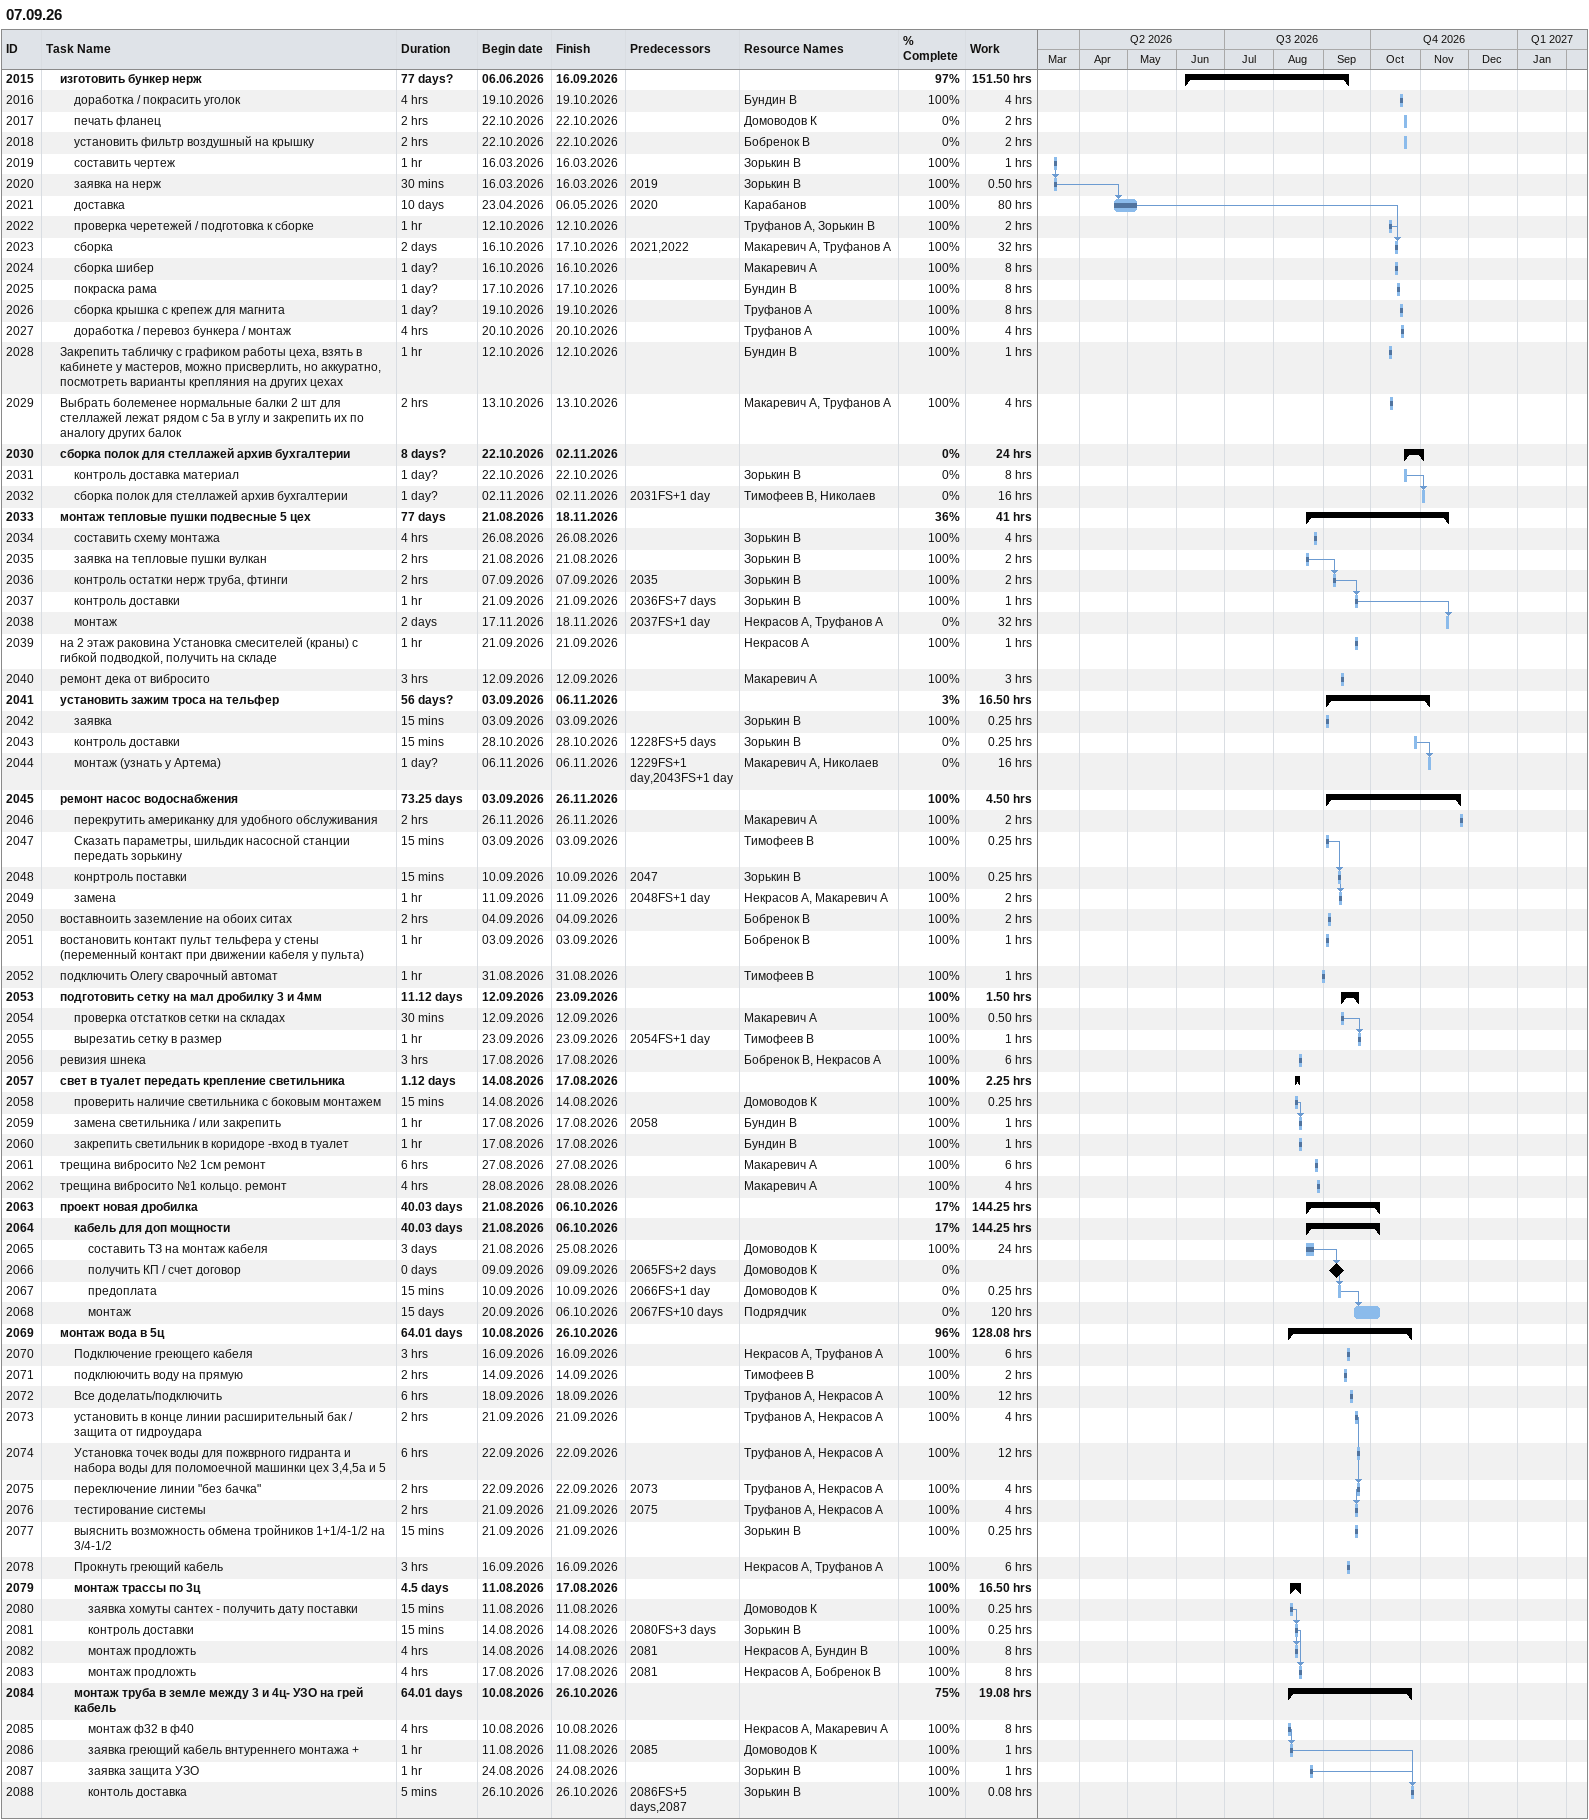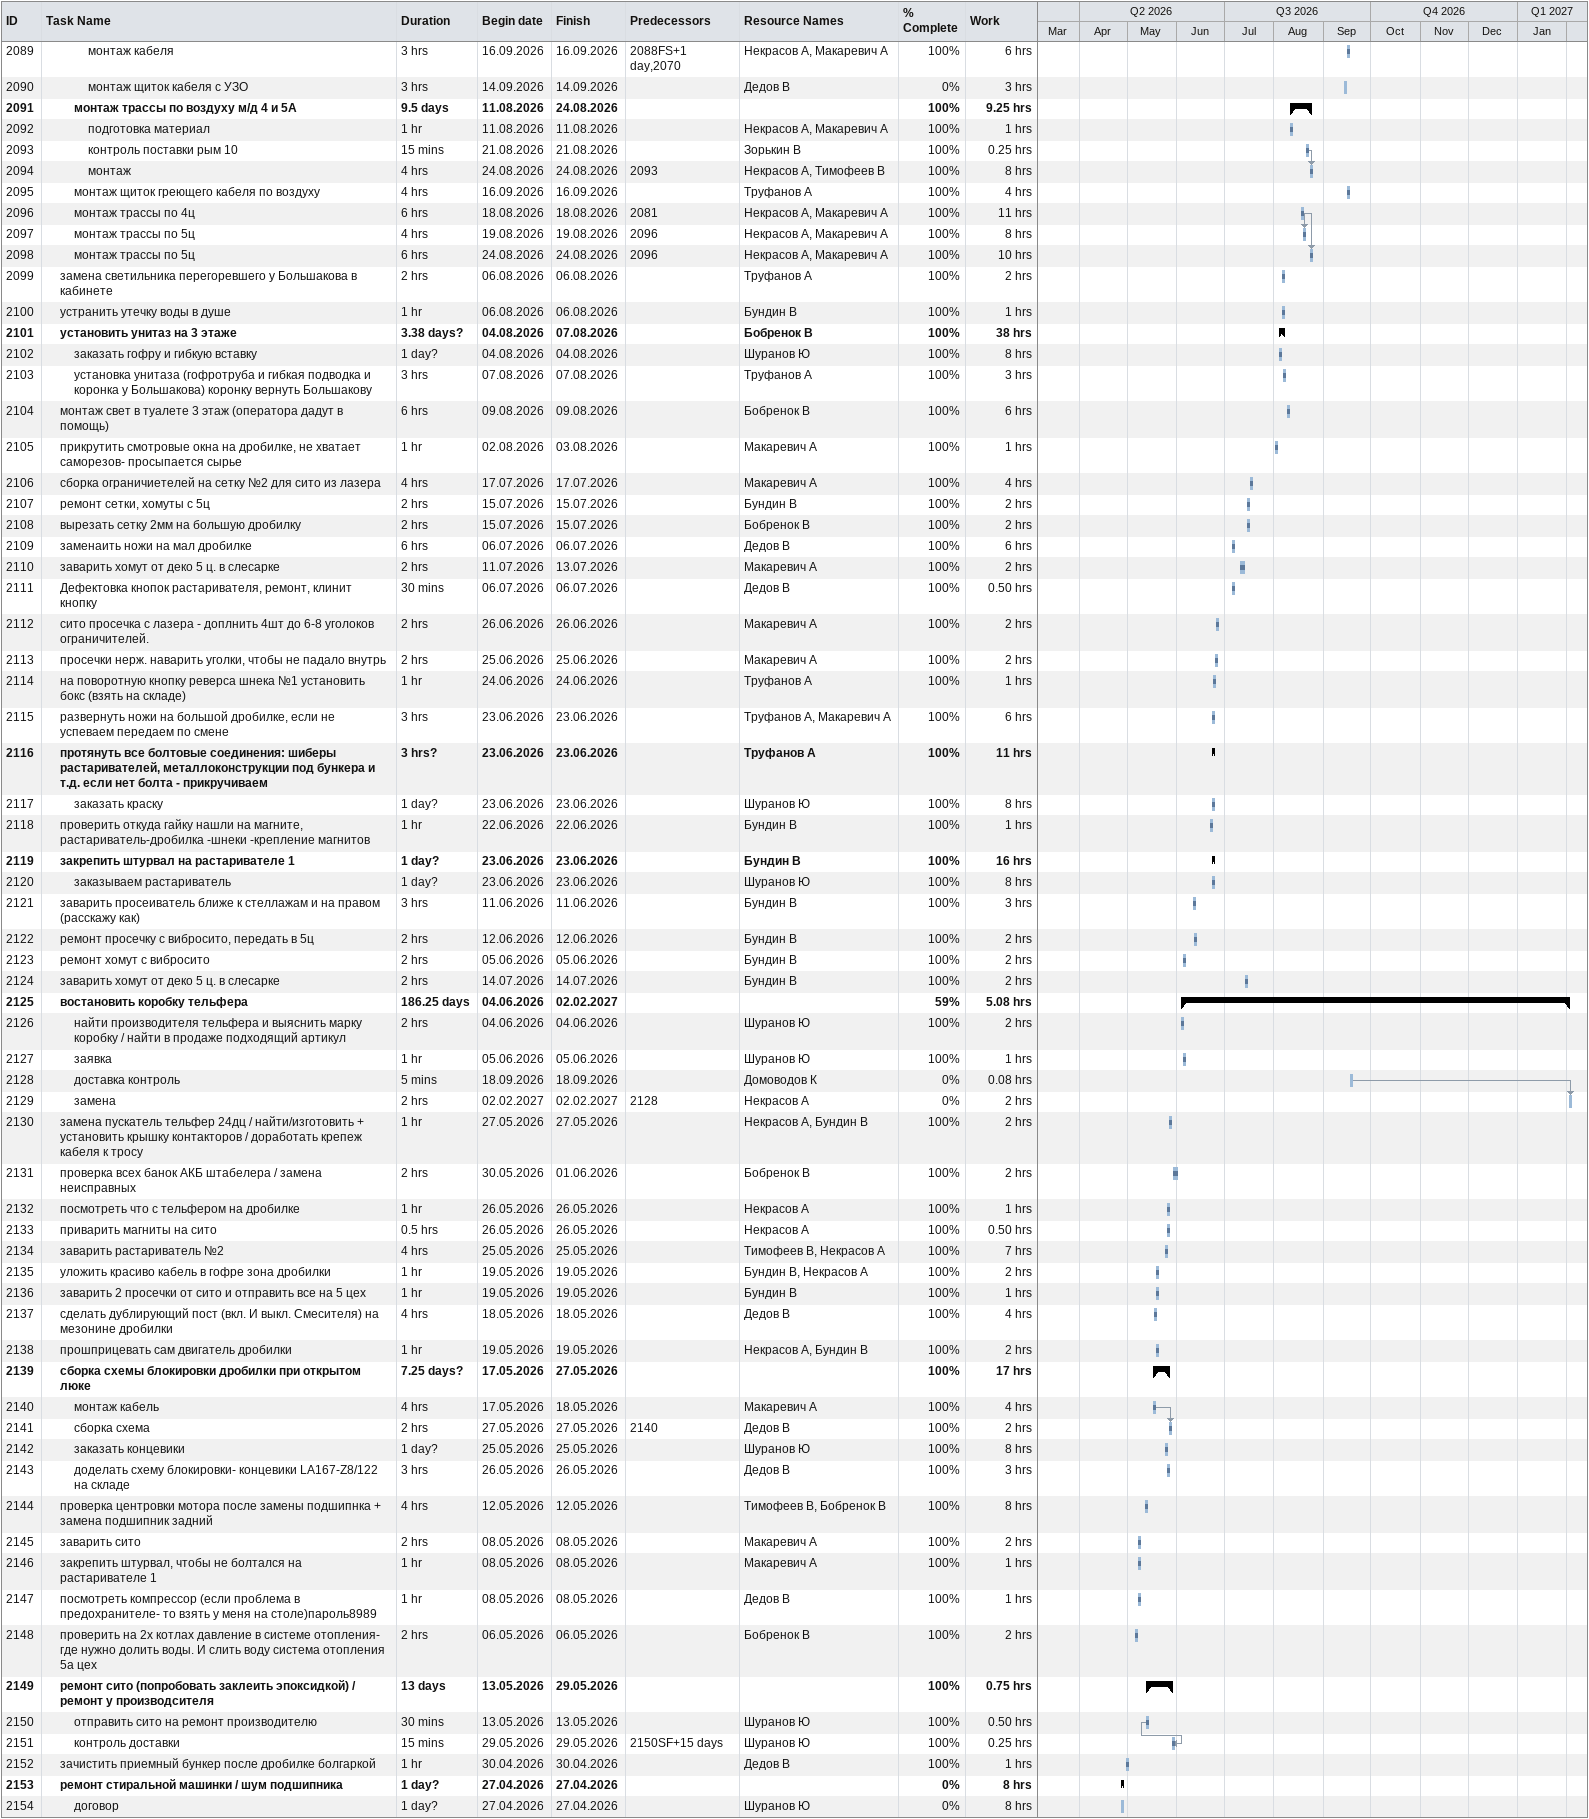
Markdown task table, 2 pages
07.09.26

| ID | Level | Task | Duration | Start | Finish | Predecessors | Resources | % complete | Work (h) |
|---|---|---|---|---|---|---|---|---|---|
| 2015 | 2 | **изготовить бункер нерж** | 77d? | 2026-06-06 | 2026-09-16 |  |  | 97 | 151.50 |
| 2016 | 3 | доработка / покрасить уголок | 4h | 2026-10-19 | 2026-10-19 |  | Бундин В | 100 | 4 |
| 2017 | 3 | печать фланец | 2h | 2026-10-22 | 2026-10-22 |  | Домоводов К | 0 | 2 |
| 2018 | 3 | установить фильтр воздушный на крышку | 2h | 2026-10-22 | 2026-10-22 |  | Бобренок В | 0 | 2 |
| 2019 | 3 | составить чертеж | 1h | 2026-03-16 | 2026-03-16 |  | Зорькин В | 100 | 1 |
| 2020 | 3 | заявка на нерж | 30min | 2026-03-16 | 2026-03-16 | 2019 | Зорькин В | 100 | 0.50 |
| 2021 | 3 | доставка | 10d | 2026-04-23 | 2026-05-06 | 2020 | Карабанов | 100 | 80 |
| 2022 | 3 | проверка черетежей / подготовка к сборке | 1h | 2026-10-12 | 2026-10-12 |  | Труфанов А, Зорькин В | 100 | 2 |
| 2023 | 3 | сборка | 2d | 2026-10-16 | 2026-10-17 | 2021, 2022 | Макаревич А, Труфанов А | 100 | 32 |
| 2024 | 3 | сборка шибер | 1d? | 2026-10-16 | 2026-10-16 |  | Макаревич А | 100 | 8 |
| 2025 | 3 | покраска рама | 1d? | 2026-10-17 | 2026-10-17 |  | Бундин В | 100 | 8 |
| 2026 | 3 | сборка крышка с крепеж для магнита | 1d? | 2026-10-19 | 2026-10-19 |  | Труфанов А | 100 | 8 |
| 2027 | 3 | доработка / перевоз бункера / монтаж | 4h | 2026-10-20 | 2026-10-20 |  | Труфанов А | 100 | 4 |
| 2028 | 2 | Закрепить табличку с графиком работы цеха, взять в кабинете у мастеров, можно присверлить, но аккуратно, посмотреть варианты крепляния на других цехах | 1h | 2026-10-12 | 2026-10-12 |  | Бундин В | 100 | 1 |
| 2029 | 2 | Выбрать болеменее нормальные балки 2 шт для стеллажей лежат рядом с 5а в углу и закрепить их по аналогу других балок | 2h | 2026-10-13 | 2026-10-13 |  | Макаревич А, Труфанов А | 100 | 4 |
| 2030 | 2 | **сборка полок для стеллажей архив бухгалтерии** | 8d? | 2026-10-22 | 2026-11-02 |  |  | 0 | 24 |
| 2031 | 3 | контроль доставка материал | 1d? | 2026-10-22 | 2026-10-22 |  | Зорькин В | 0 | 8 |
| 2032 | 3 | сборка полок для стеллажей архив бухгалтерии | 1d? | 2026-11-02 | 2026-11-02 | 2031FS+1d | Тимофеев В, Николаев | 0 | 16 |
| 2033 | 2 | **монтаж тепловые пушки подвесные 5 цех** | 77d | 2026-08-21 | 2026-11-18 |  |  | 36 | 41 |
| 2034 | 3 | составить схему монтажа | 4h | 2026-08-26 | 2026-08-26 |  | Зорькин В | 100 | 4 |
| 2035 | 3 | заявка на тепловые пушки вулкан | 2h | 2026-08-21 | 2026-08-21 |  | Зорькин В | 100 | 2 |
| 2036 | 3 | контроль остатки нерж труба, фтинги | 2h | 2026-09-07 | 2026-09-07 | 2035 | Зорькин В | 100 | 2 |
| 2037 | 3 | контроль доставки | 1h | 2026-09-21 | 2026-09-21 | 2036FS+7d | Зорькин В | 100 | 1 |
| 2038 | 3 | монтаж | 2d | 2026-11-17 | 2026-11-18 | 2037FS+1d | Некрасов А, Труфанов А | 0 | 32 |
| 2039 | 2 | на 2 этаж раковина Установка смесителей (краны) с гибкой подводкой, получить на складе | 1h | 2026-09-21 | 2026-09-21 |  | Некрасов А | 100 | 1 |
| 2040 | 2 | ремонт дека от вибросито | 3h | 2026-09-12 | 2026-09-12 |  | Макаревич А | 100 | 3 |
| 2041 | 2 | **установить зажим троса на тельфер** | 56d? | 2026-09-03 | 2026-11-06 |  |  | 3 | 16.50 |
| 2042 | 3 | заявка | 15min | 2026-09-03 | 2026-09-03 |  | Зорькин В | 100 | 0.25 |
| 2043 | 3 | контроль доставки | 15min | 2026-10-28 | 2026-10-28 | 1228FS+5d | Зорькин В | 0 | 0.25 |
| 2044 | 3 | монтаж (узнать у Артема) | 1d? | 2026-11-06 | 2026-11-06 | 1229FS+1d, 2043FS+1d | Макаревич А, Николаев | 0 | 16 |
| 2045 | 2 | **ремонт насос водоснабжения** | 73.25d | 2026-09-03 | 2026-11-26 |  |  | 100 | 4.50 |
| 2046 | 3 | перекрутить американку для удобного обслуживания | 2h | 2026-11-26 | 2026-11-26 |  | Макаревич А | 100 | 2 |
| 2047 | 3 | Сказать параметры, шильдик насосной станции передать зорькину | 15min | 2026-09-03 | 2026-09-03 |  | Тимофеев В | 100 | 0.25 |
| 2048 | 3 | конртроль поставки | 15min | 2026-09-10 | 2026-09-10 | 2047 | Зорькин В | 100 | 0.25 |
| 2049 | 3 | замена | 1h | 2026-09-11 | 2026-09-11 | 2048FS+1d | Некрасов А, Макаревич А | 100 | 2 |
| 2050 | 2 | воставноить заземление на обоих ситах | 2h | 2026-09-04 | 2026-09-04 |  | Бобренок В | 100 | 2 |
| 2051 | 2 | востановить контакт пульт тельфера у стены (переменный контакт при движении кабеля у пульта) | 1h | 2026-09-03 | 2026-09-03 |  | Бобренок В | 100 | 1 |
| 2052 | 2 | подключить Олегу сварочный автомат | 1h | 2026-08-31 | 2026-08-31 |  | Тимофеев В | 100 | 1 |
| 2053 | 2 | **подготовить сетку на мал дробилку 3 и 4мм** | 11.12d | 2026-09-12 | 2026-09-23 |  |  | 100 | 1.50 |
| 2054 | 3 | проверка отстатков сетки на складах | 30min | 2026-09-12 | 2026-09-12 |  | Макаревич А | 100 | 0.50 |
| 2055 | 3 | вырезатиь сетку в размер | 1h | 2026-09-23 | 2026-09-23 | 2054FS+1d | Тимофеев В | 100 | 1 |
| 2056 | 2 | ревизия шнека | 3h | 2026-08-17 | 2026-08-17 |  | Бобренок В, Некрасов А | 100 | 6 |
| 2057 | 2 | **свет в туалет передать крепление светильника** | 1.12d | 2026-08-14 | 2026-08-17 |  |  | 100 | 2.25 |
| 2058 | 3 | проверить наличие светильника с боковым монтажем | 15min | 2026-08-14 | 2026-08-14 |  | Домоводов К | 100 | 0.25 |
| 2059 | 3 | замена светильника / или закрепить | 1h | 2026-08-17 | 2026-08-17 | 2058 | Бундин В | 100 | 1 |
| 2060 | 3 | закрепить светильник в коридоре -вход в туалет | 1h | 2026-08-17 | 2026-08-17 |  | Бундин В | 100 | 1 |
| 2061 | 2 | трещина вибросито №2 1см ремонт | 6h | 2026-08-27 | 2026-08-27 |  | Макаревич А | 100 | 6 |
| 2062 | 2 | трещина вибросито №1 кольцо. ремонт | 4h | 2026-08-28 | 2026-08-28 |  | Макаревич А | 100 | 4 |
| 2063 | 2 | **проект новая дробилка** | 40.03d | 2026-08-21 | 2026-10-06 |  |  | 17 | 144.25 |
| 2064 | 3 | **кабель для доп мощности** | 40.03d | 2026-08-21 | 2026-10-06 |  |  | 17 | 144.25 |
| 2065 | 4 | составить ТЗ на монтаж кабеля | 3d | 2026-08-21 | 2026-08-25 |  | Домоводов К | 100 | 24 |
| 2066 | 4 | получить КП / счет договор | 0d | 2026-09-09 | 2026-09-09 | 2065FS+2d | Домоводов К | 0 |  |
| 2067 | 4 | предоплата | 15min | 2026-09-10 | 2026-09-10 | 2066FS+1d | Домоводов К | 0 | 0.25 |
| 2068 | 4 | монтаж | 15d | 2026-09-20 | 2026-10-06 | 2067FS+10d | Подрядчик | 0 | 120 |
| 2069 | 2 | **монтаж вода в 5ц** | 64.01d | 2026-08-10 | 2026-10-26 |  |  | 96 | 128.08 |
| 2070 | 3 | Подключение греющего кабеля | 3h | 2026-09-16 | 2026-09-16 |  | Некрасов А, Труфанов А | 100 | 6 |
| 2071 | 3 | подклюючить воду на прямую | 2h | 2026-09-14 | 2026-09-14 |  | Тимофеев В | 100 | 2 |
| 2072 | 3 | Все доделать/подключить | 6h | 2026-09-18 | 2026-09-18 |  | Труфанов А, Некрасов А | 100 | 12 |
| 2073 | 3 | установить в конце линии расширительный бак / защита от гидроудара | 2h | 2026-09-21 | 2026-09-21 |  | Труфанов А, Некрасов А | 100 | 4 |
| 2074 | 3 | Установка точек воды для пожврного гидранта и набора воды для поломоечной машинки цех 3,4,5а и 5 | 6h | 2026-09-22 | 2026-09-22 |  | Труфанов А, Некрасов А | 100 | 12 |
| 2075 | 3 | переключение линии "без бачка" | 2h | 2026-09-22 | 2026-09-22 | 2073 | Труфанов А, Некрасов А | 100 | 4 |
| 2076 | 3 | тестирование системы | 2h | 2026-09-21 | 2026-09-21 | 2075 | Труфанов А, Некрасов А | 100 | 4 |
| 2077 | 3 | выяснить возможность обмена тройников 1+1/4-1/2 на 3/4-1/2 | 15min | 2026-09-21 | 2026-09-21 |  | Зорькин В | 100 | 0.25 |
| 2078 | 3 | Прокнуть греющий кабель | 3h | 2026-09-16 | 2026-09-16 |  | Некрасов А, Труфанов А | 100 | 6 |
| 2079 | 3 | **монтаж трассы по 3ц** | 4.5d | 2026-08-11 | 2026-08-17 |  |  | 100 | 16.50 |
| 2080 | 4 | заявка хомуты сантех - получить дату поставки | 15min | 2026-08-11 | 2026-08-11 |  | Домоводов К | 100 | 0.25 |
| 2081 | 4 | контроль доставки | 15min | 2026-08-14 | 2026-08-14 | 2080FS+3d | Зорькин В | 100 | 0.25 |
| 2082 | 4 | монтаж продложть | 4h | 2026-08-14 | 2026-08-14 | 2081 | Некрасов А, Бундин В | 100 | 8 |
| 2083 | 4 | монтаж продложть | 4h | 2026-08-17 | 2026-08-17 | 2081 | Некрасов А, Бобренок В | 100 | 8 |
| 2084 | 3 | **монтаж труба в земле между 3 и 4ц- УЗО на грей кабель** | 64.01d | 2026-08-10 | 2026-10-26 |  |  | 75 | 19.08 |
| 2085 | 4 | монтаж ф32 в ф40 | 4h | 2026-08-10 | 2026-08-10 |  | Некрасов А, Макаревич А | 100 | 8 |
| 2086 | 4 | заявка греющий кабель внтуреннего монтажа + | 1h | 2026-08-11 | 2026-08-11 | 2085 | Домоводов К | 100 | 1 |
| 2087 | 4 | заявка защита УЗО | 1h | 2026-08-24 | 2026-08-24 |  | Зорькин В | 100 | 1 |
| 2088 | 4 | контоль доставка | 5min | 2026-10-26 | 2026-10-26 | 2086FS+5d, 2087 | Зорькин В | 100 | 0.08 |
| 2089 | 4 | монтаж кабеля | 3h | 2026-09-16 | 2026-09-16 | 2088FS+1d, 2070 | Некрасов А, Макаревич А | 100 | 6 |
| 2090 | 4 | монтаж щиток кабеля с УЗО | 3h | 2026-09-14 | 2026-09-14 |  | Дедов В | 0 | 3 |
| 2091 | 3 | **монтаж трассы по воздуху м/д 4 и 5А** | 9.5d | 2026-08-11 | 2026-08-24 |  |  | 100 | 9.25 |
| 2092 | 4 | подготовка материал | 1h | 2026-08-11 | 2026-08-11 |  | Некрасов А, Макаревич А | 100 | 1 |
| 2093 | 4 | контроль поставки рым 10 | 15min | 2026-08-21 | 2026-08-21 |  | Зорькин В | 100 | 0.25 |
| 2094 | 4 | монтаж | 4h | 2026-08-24 | 2026-08-24 | 2093 | Некрасов А, Тимофеев В | 100 | 8 |
| 2095 | 3 | монтаж щиток греющего кабеля по воздуху | 4h | 2026-09-16 | 2026-09-16 |  | Труфанов А | 100 | 4 |
| 2096 | 3 | монтаж трассы по 4ц | 6h | 2026-08-18 | 2026-08-18 | 2081 | Некрасов А, Макаревич А | 100 | 11 |
| 2097 | 3 | монтаж трассы по 5ц | 4h | 2026-08-19 | 2026-08-19 | 2096 | Некрасов А, Макаревич А | 100 | 8 |
| 2098 | 3 | монтаж трассы по 5ц | 6h | 2026-08-24 | 2026-08-24 | 2096 | Некрасов А, Макаревич А | 100 | 10 |
| 2099 | 2 | замена светильника перегоревшего у Большакова в кабинете | 2h | 2026-08-06 | 2026-08-06 |  | Труфанов А | 100 | 2 |
| 2100 | 2 | устранить утечку воды в душе | 1h | 2026-08-06 | 2026-08-06 |  | Бундин В | 100 | 1 |
| 2101 | 2 | **установить унитаз на 3 этаже** | 3.38d? | 2026-08-04 | 2026-08-07 |  | Бобренок В | 100 | 38 |
| 2102 | 3 | заказать гофру и гибкую вставку | 1d? | 2026-08-04 | 2026-08-04 |  | Шуранов Ю | 100 | 8 |
| 2103 | 3 | установка унитаза (гофротруба и гибкая подводка и коронка у Большакова) коронку вернуть Большакову | 3h | 2026-08-07 | 2026-08-07 |  | Труфанов А | 100 | 3 |
| 2104 | 2 | монтаж свет в туалете 3 этаж (оператора дадут в помощь) | 6h | 2026-08-09 | 2026-08-09 |  | Бобренок В | 100 | 6 |
| 2105 | 2 | прикрутить смотровые окна на дробилке, не хватает саморезов- просыпается сырье | 1h | 2026-08-02 | 2026-08-03 |  | Макаревич А | 100 | 1 |
| 2106 | 2 | сборка ограничиетелей на сетку №2 для сито из лазера | 4h | 2026-07-17 | 2026-07-17 |  | Макаревич А | 100 | 4 |
| 2107 | 2 | ремонт сетки, хомуты с 5ц | 2h | 2026-07-15 | 2026-07-15 |  | Бундин В | 100 | 2 |
| 2108 | 2 | вырезать сетку 2мм на большую дробилку | 2h | 2026-07-15 | 2026-07-15 |  | Бобренок В | 100 | 2 |
| 2109 | 2 | заменаить ножи на мал дробилке | 6h | 2026-07-06 | 2026-07-06 |  | Дедов В | 100 | 6 |
| 2110 | 2 | заварить хомут от деко 5 ц. в слесарке | 2h | 2026-07-11 | 2026-07-13 |  | Макаревич А | 100 | 2 |
| 2111 | 2 | Дефектовка кнопок растаривателя, ремонт, клинит кнопку | 30min | 2026-07-06 | 2026-07-06 |  | Дедов В | 100 | 0.50 |
| 2112 | 2 | сито просечка с лазера - доплнить 4шт до 6-8 уголоков ограничителей. | 2h | 2026-06-26 | 2026-06-26 |  | Макаревич А | 100 | 2 |
| 2113 | 2 | просечки нерж. наварить уголки, чтобы не падало внутрь | 2h | 2026-06-25 | 2026-06-25 |  | Макаревич А | 100 | 2 |
| 2114 | 2 | на поворотную кнопку реверса шнека №1 установить бокс (взять на складе) | 1h | 2026-06-24 | 2026-06-24 |  | Труфанов А | 100 | 1 |
| 2115 | 2 | развернуть ножи на большой дробилке, если не успеваем передаем по смене | 3h | 2026-06-23 | 2026-06-23 |  | Труфанов А, Макаревич А | 100 | 6 |
| 2116 | 2 | **протянуть все болтовые соединения: шиберы растаривателей, металлоконструкции под бункера и т.д. если нет болта - прикручиваем** | 3h? | 2026-06-23 | 2026-06-23 |  | Труфанов А | 100 | 11 |
| 2117 | 3 | заказать краску | 1d? | 2026-06-23 | 2026-06-23 |  | Шуранов Ю | 100 | 8 |
| 2118 | 2 | проверить откуда гайку нашли на магните, растариватель-дробилка -шнеки -крепление магнитов | 1h | 2026-06-22 | 2026-06-22 |  | Бундин В | 100 | 1 |
| 2119 | 2 | **закрепить штурвал на растаривателе 1** | 1d? | 2026-06-23 | 2026-06-23 |  | Бундин В | 100 | 16 |
| 2120 | 3 | заказываем растариватель | 1d? | 2026-06-23 | 2026-06-23 |  | Шуранов Ю | 100 | 8 |
| 2121 | 2 | заварить просеиватель ближе к стеллажам и на правом (расскажу как) | 3h | 2026-06-11 | 2026-06-11 |  | Бундин В | 100 | 3 |
| 2122 | 2 | ремонт просечку с вибросито, передать в 5ц | 2h | 2026-06-12 | 2026-06-12 |  | Бундин В | 100 | 2 |
| 2123 | 2 | ремонт хомут с вибросито | 2h | 2026-06-05 | 2026-06-05 |  | Бундин В | 100 | 2 |
| 2124 | 2 | заварить хомут от деко 5 ц. в слесарке | 2h | 2026-07-14 | 2026-07-14 |  | Бундин В | 100 | 2 |
| 2125 | 2 | **востановить коробку тельфера** | 186.25d | 2026-06-04 | 2027-02-02 |  |  | 59 | 5.08 |
| 2126 | 3 | найти производителя тельфера и выяснить марку коробку / найти в продаже подходящий артикул | 2h | 2026-06-04 | 2026-06-04 |  | Шуранов Ю | 100 | 2 |
| 2127 | 3 | заявка | 1h | 2026-06-05 | 2026-06-05 |  | Шуранов Ю | 100 | 1 |
| 2128 | 3 | доставка контроль | 5min | 2026-09-18 | 2026-09-18 |  | Домоводов К | 0 | 0.08 |
| 2129 | 3 | замена | 2h | 2027-02-02 | 2027-02-02 | 2128 | Некрасов А | 0 | 2 |
| 2130 | 2 | замена пускатель тельфер 24дц / найти/изготовить + установить крышку контакторов / доработать крепеж кабеля к тросу | 1h | 2026-05-27 | 2026-05-27 |  | Некрасов А, Бундин В | 100 | 2 |
| 2131 | 2 | проверка всех банок АКБ штабелера / замена неисправных | 2h | 2026-05-30 | 2026-06-01 |  | Бобренок В | 100 | 2 |
| 2132 | 2 | посмотреть что с тельфером на дробилке | 1h | 2026-05-26 | 2026-05-26 |  | Некрасов А | 100 | 1 |
| 2133 | 2 | приварить магниты на сито | 0.5h | 2026-05-26 | 2026-05-26 |  | Некрасов А | 100 | 0.50 |
| 2134 | 2 | заварить растариватель №2 | 4h | 2026-05-25 | 2026-05-25 |  | Тимофеев В, Некрасов А | 100 | 7 |
| 2135 | 2 | уложить красиво кабель в гофре зона дробилки | 1h | 2026-05-19 | 2026-05-19 |  | Бундин В, Некрасов А | 100 | 2 |
| 2136 | 2 | заварить 2 просечки от сито и отправить все на 5 цех | 1h | 2026-05-19 | 2026-05-19 |  | Бундин В | 100 | 1 |
| 2137 | 2 | сделать дублирующий пост (вкл. И выкл. Смесителя) на мезонине дробилки | 4h | 2026-05-18 | 2026-05-18 |  | Дедов В | 100 | 4 |
| 2138 | 2 | прошприцевать сам двигатель дробилки | 1h | 2026-05-19 | 2026-05-19 |  | Некрасов А, Бундин В | 100 | 2 |
| 2139 | 2 | **сборка схемы блокировки дробилки при открытом люке** | 7.25d? | 2026-05-17 | 2026-05-27 |  |  | 100 | 17 |
| 2140 | 3 | монтаж кабель | 4h | 2026-05-17 | 2026-05-18 |  | Макаревич А | 100 | 4 |
| 2141 | 3 | сборка схема | 2h | 2026-05-27 | 2026-05-27 | 2140 | Дедов В | 100 | 2 |
| 2142 | 3 | заказать концевики | 1d? | 2026-05-25 | 2026-05-25 |  | Шуранов Ю | 100 | 8 |
| 2143 | 3 | доделать схему блокировки- концевики LA167-Z8/122 на складе | 3h | 2026-05-26 | 2026-05-26 |  | Дедов В | 100 | 3 |
| 2144 | 2 | проверка центровки мотора после замены подшипнка + замена подшипник задний | 4h | 2026-05-12 | 2026-05-12 |  | Тимофеев В, Бобренок В | 100 | 8 |
| 2145 | 2 | заварить сито | 2h | 2026-05-08 | 2026-05-08 |  | Макаревич А | 100 | 2 |
| 2146 | 2 | закрепить штурвал, чтобы не болтался на растаривателе 1 | 1h | 2026-05-08 | 2026-05-08 |  | Макаревич А | 100 | 1 |
| 2147 | 2 | посмотреть компрессор (если проблема в предохранителе- то взять у меня на столе)пароль8989 | 1h | 2026-05-08 | 2026-05-08 |  | Дедов В | 100 | 1 |
| 2148 | 2 | проверить на 2х котлах давление в системе отопления- где нужно долить воды. И слить воду система отопления 5а цех | 2h | 2026-05-06 | 2026-05-06 |  | Бобренок В | 100 | 2 |
| 2149 | 2 | **ремонт сито (попробовать заклеить эпоксидкой) / ремонт у производсителя** | 13d | 2026-05-13 | 2026-05-29 |  |  | 100 | 0.75 |
| 2150 | 3 | отправить сито на ремонт производителю | 30min | 2026-05-13 | 2026-05-13 |  | Шуранов Ю | 100 | 0.50 |
| 2151 | 3 | контроль доставки | 15min | 2026-05-29 | 2026-05-29 | 2150SF+15d | Шуранов Ю | 100 | 0.25 |
| 2152 | 2 | зачистить приемный бункер после дробилке болгаркой | 1h | 2026-04-30 | 2026-04-30 |  | Дедов В | 100 | 1 |
| 2153 | 2 | **ремонт стиральной машинки / шум подшипника** | 1d? | 2026-04-27 | 2026-04-27 |  |  | 0 | 8 |
| 2154 | 3 | договор | 1d? | 2026-04-27 | 2026-04-27 |  | Шуранов Ю | 0 | 8 |
